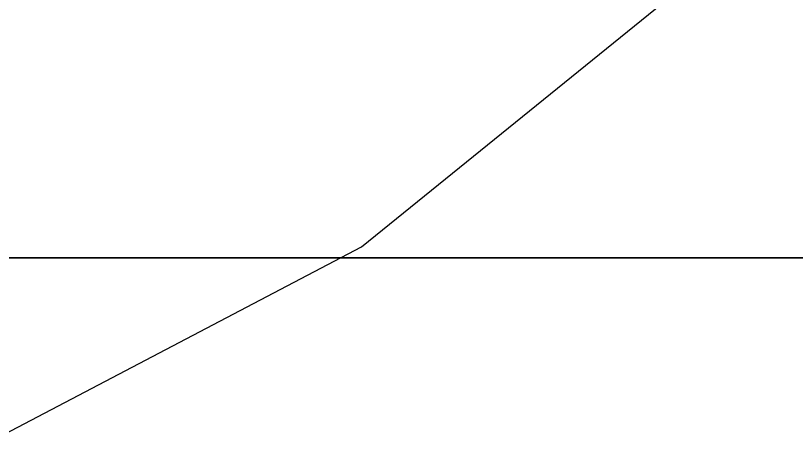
# Model space of a CAD drawing. Header units: metres. Extents: x -104 to 1316, y 34 to 166.
# Drawn here: x 869.38 to 876.64, y 38.12 to 42.25 of the extents above; entities that cross this region are included whole.
import ezdxf

# ---------------------------------------------------------------- set-up
doc = ezdxf.new("R2010")
doc.units = ezdxf.units.M
for name, color, linetype in [('RBAR-T12-F', 3, 'Continuous'), ('RBAR-T20-J', 5, 'Continuous'), ('RBAR-T20-K', 5, 'Continuous')]:
    doc.layers.add(name, color=color, linetype=linetype)

msp = doc.modelspace()

# ---------------------------------------------------------------- linework, layer by layer
at = {"layer": 'RBAR-T12-F'}
msp.add_polyline3d([(280.3, 36, 0), (859.1, 36, 0), (863.8, 36.5, 0), (868.4, 37.9, 0), (872.6, 40.1, 0), (876.3, 43.1, 0), (879.3, 46.8, 0), (881.6, 51, 0), (883, 55.6, 0), (883.4, 60.4, 0), (883.4, 126.4, 0), (883, 131.1, 0), (881.6, 135.7, 0), (879.3, 139.9, 0), (876.3, 143.6, 0), (872.6, 146.6, 0), (868.4, 148.9, 0), (863.8, 150.3, 0), (859.1, 150.7, 0), (280.3, 150.7, 0)], dxfattribs=at)
at = {"layer": 'RBAR-T20-J'}
msp.add_polyline3d([(-103.9, 40, 222.2), (239.5, 40, 222.2), (253.3, 40, 220.8), (266.6, 40, 216.8), (278.8, 40, 210.3), (289.5, 40, 201.5), (298.3, 40, 190.8), (304.8, 40, 178.5), (308.8, 40, 165.3), (310.2, 40, 151.5), (310.2, 40, 70.7), (311.6, 40, 56.9), (315.6, 40, 43.6), (322.1, 40, 31.4), (330.9, 40, 20.7), (341.6, 40, 11.9), (353.8, 40, 5.4), (367.1, 40, 1.4), (380.9, 40, 0), (1310, 40, 0)], dxfattribs=at)
msp.add_polyline3d([(-103.9, 40, 222.2), (239.5, 40, 222.2), (253.3, 40, 220.8), (266.6, 40, 216.8), (278.8, 40, 210.3), (289.5, 40, 201.5), (298.3, 40, 190.8), (304.8, 40, 178.5), (308.8, 40, 165.3), (310.2, 40, 151.5), (310.2, 40, 70.7), (311.6, 40, 56.9), (315.6, 40, 43.6), (322.1, 40, 31.4), (330.9, 40, 20.7), (341.6, 40, 11.9), (353.8, 40, 5.4), (367.1, 40, 1.4), (380.9, 40, 0), (1310, 40, 0)], dxfattribs=at)
at = {"layer": 'RBAR-T20-K'}
for points in [[(110, 40, 325.1), (930.3, 40, 325.1)], [(110, 40, 325.1), (930.3, 40, 325.1)], [(1044.9, 40, 350.1), (1164.9, 40, 350.1), (1178.6, 40, 348.8), (1191.7, 40, 344.8), (1203.9, 40, 338.3), (1214.5, 40, 329.6), (1223.2, 40, 319), (1229.6, 40, 306.9), (1233.6, 40, 293.8), (1235, 40, 280.1), (1235, 40, 70), (1233.6, 40, 56.4), (1229.6, 40, 43.2), (1223.2, 40, 31.1), (1214.5, 40, 20.5), (1203.9, 40, 11.8), (1191.7, 40, 5.3), (1178.6, 40, 1.3), (1164.9, 40, 0), (489.7, 40, 0)], [(489.7, 40, 325.1), (1310, 40, 325.1)]]:
    msp.add_polyline3d(points, dxfattribs=at)

doc.saveas('drawing.dxf')
